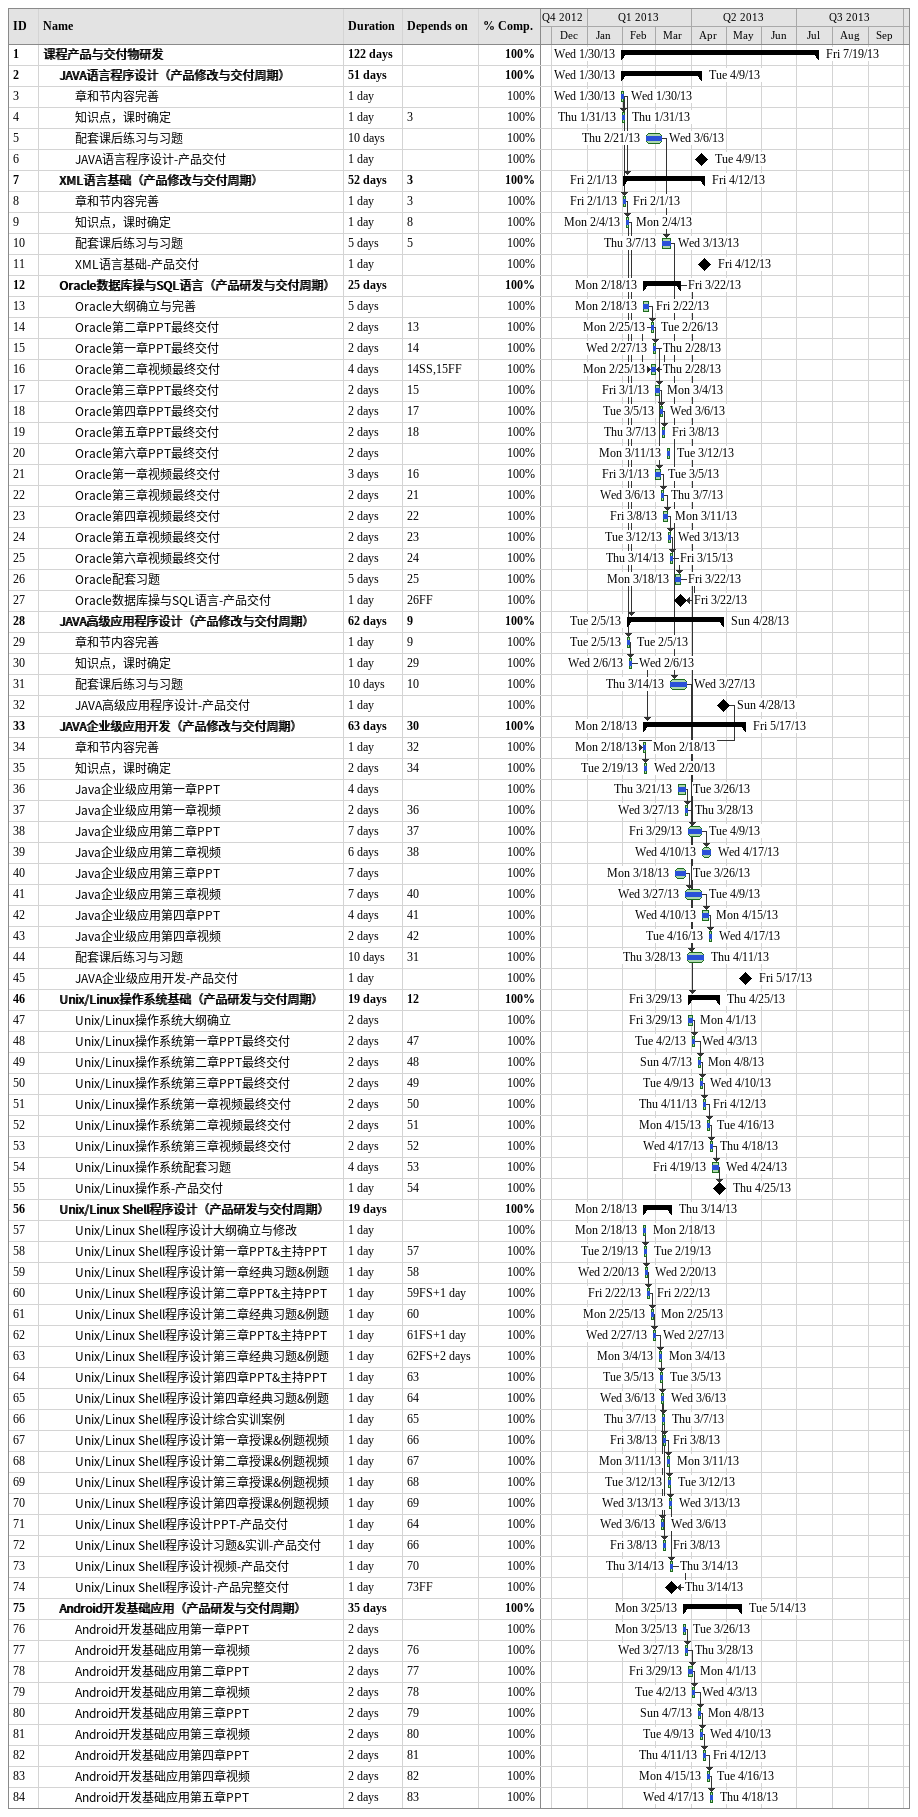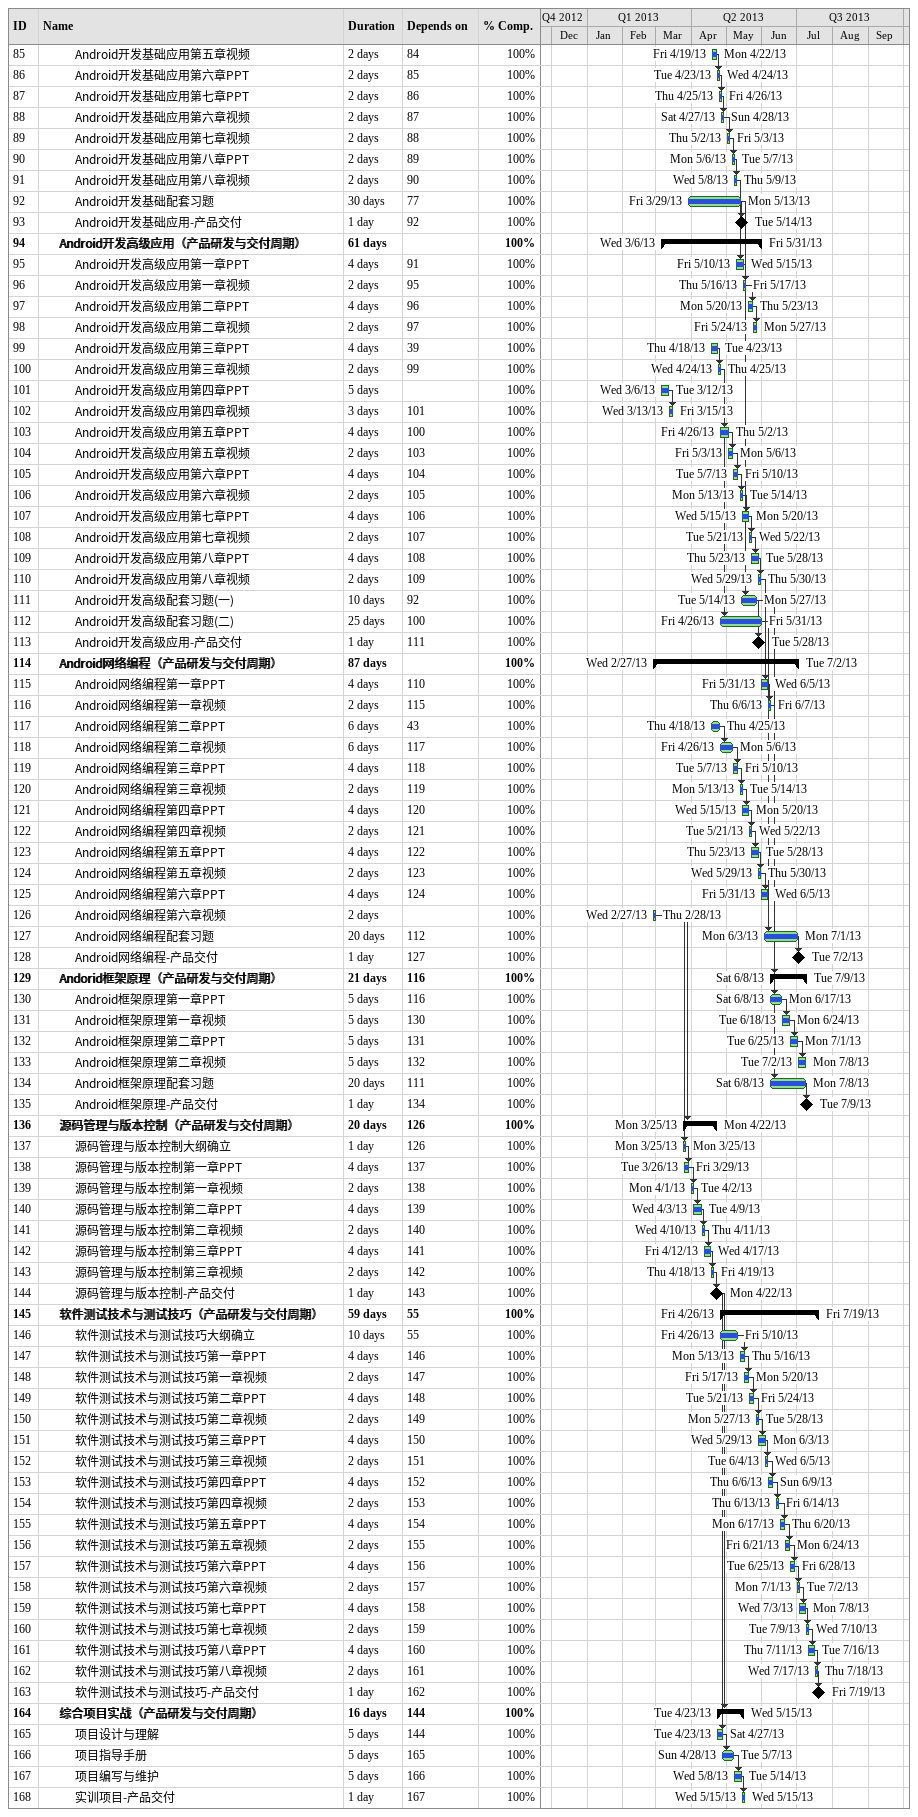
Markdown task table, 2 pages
| ID | Level | Task | Duration | Start | Finish | Predecessors | % complete |
|---|---|---|---|---|---|---|---|
| 1 | 1 | **课程产品与交付物研发** | 122d | 2013-01-30 | 2013-07-19 |  | 100 |
| 2 | 2 | **JAVA语言程序设计（产品修改与交付周期）** | 51d | 2013-01-30 | 2013-04-09 |  | 100 |
| 3 | 3 | 章和节内容完善 | 1d | 2013-01-30 | 2013-01-30 |  | 100 |
| 4 | 3 | 知识点，课时确定 | 1d | 2013-01-31 | 2013-01-31 | 3 | 100 |
| 5 | 3 | 配套课后练习与习题 | 10d | 2013-02-21 | 2013-03-06 |  | 100 |
| 6 | 3 | JAVA语言程序设计-产品交付 | 1d | 2013-04-09 | 2013-04-09 |  | 100 |
| 7 | 2 | **XML语言基础（产品修改与交付周期）** | 52d | 2013-02-01 | 2013-04-12 | 3 | 100 |
| 8 | 3 | 章和节内容完善 | 1d | 2013-02-01 | 2013-02-01 | 3 | 100 |
| 9 | 3 | 知识点，课时确定 | 1d | 2013-02-04 | 2013-02-04 | 8 | 100 |
| 10 | 3 | 配套课后练习与习题 | 5d | 2013-03-07 | 2013-03-13 | 5 | 100 |
| 11 | 3 | XML语言基础-产品交付 | 1d | 2013-04-12 | 2013-04-12 |  | 100 |
| 12 | 2 | **Oracle数据库操与SQL语言（产品研发与交付周期）** | 25d | 2013-02-18 | 2013-03-22 |  | 100 |
| 13 | 3 | Oracle大纲确立与完善 | 5d | 2013-02-18 | 2013-02-22 |  | 100 |
| 14 | 3 | Oracle第二章PPT最终交付 | 2d | 2013-02-25 | 2013-02-26 | 13 | 100 |
| 15 | 3 | Oracle第一章PPT最终交付 | 2d | 2013-02-27 | 2013-02-28 | 14 | 100 |
| 16 | 3 | Oracle第二章视频最终交付 | 4d | 2013-02-25 | 2013-02-28 | 14SS, 15FF | 100 |
| 17 | 3 | Oracle第三章PPT最终交付 | 2d | 2013-03-01 | 2013-03-04 | 15 | 100 |
| 18 | 3 | Oracle第四章PPT最终交付 | 2d | 2013-03-05 | 2013-03-06 | 17 | 100 |
| 19 | 3 | Oracle第五章PPT最终交付 | 2d | 2013-03-07 | 2013-03-08 | 18 | 100 |
| 20 | 3 | Oracle第六章PPT最终交付 | 2d | 2013-03-11 | 2013-03-12 |  | 100 |
| 21 | 3 | Oracle第一章视频最终交付 | 3d | 2013-03-01 | 2013-03-05 | 16 | 100 |
| 22 | 3 | Oracle第三章视频最终交付 | 2d | 2013-03-06 | 2013-03-07 | 21 | 100 |
| 23 | 3 | Oracle第四章视频最终交付 | 2d | 2013-03-08 | 2013-03-11 | 22 | 100 |
| 24 | 3 | Oracle第五章视频最终交付 | 2d | 2013-03-12 | 2013-03-13 | 23 | 100 |
| 25 | 3 | Oracle第六章视频最终交付 | 2d | 2013-03-14 | 2013-03-15 | 24 | 100 |
| 26 | 3 | Oracle配套习题 | 5d | 2013-03-18 | 2013-03-22 | 25 | 100 |
| 27 | 3 | Oracle数据库操与SQL语言-产品交付 | 1d | 2013-03-22 | 2013-03-22 | 26FF | 100 |
| 28 | 2 | **JAVA高级应用程序设计（产品修改与交付周期）** | 62d | 2013-02-05 | 2013-04-28 | 9 | 100 |
| 29 | 3 | 章和节内容完善 | 1d | 2013-02-05 | 2013-02-05 | 9 | 100 |
| 30 | 3 | 知识点，课时确定 | 1d | 2013-02-06 | 2013-02-06 | 29 | 100 |
| 31 | 3 | 配套课后练习与习题 | 10d | 2013-03-14 | 2013-03-27 | 10 | 100 |
| 32 | 3 | JAVA高级应用程序设计-产品交付 | 1d | 2013-04-28 | 2013-04-28 |  | 100 |
| 33 | 2 | **JAVA企业级应用开发（产品修改与交付周期）** | 63d | 2013-02-18 | 2013-05-17 | 30 | 100 |
| 34 | 3 | 章和节内容完善 | 1d | 2013-02-18 | 2013-02-18 | 32 | 100 |
| 35 | 3 | 知识点，课时确定 | 2d | 2013-02-19 | 2013-02-20 | 34 | 100 |
| 36 | 3 | Java企业级应用第一章PPT | 4d | 2013-03-21 | 2013-03-26 |  | 100 |
| 37 | 3 | Java企业级应用第一章视频 | 2d | 2013-03-27 | 2013-03-28 | 36 | 100 |
| 38 | 3 | Java企业级应用第二章PPT | 7d | 2013-03-29 | 2013-04-09 | 37 | 100 |
| 39 | 3 | Java企业级应用第二章视频 | 6d | 2013-04-10 | 2013-04-17 | 38 | 100 |
| 40 | 3 | Java企业级应用第三章PPT | 7d | 2013-03-18 | 2013-03-26 |  | 100 |
| 41 | 3 | Java企业级应用第三章视频 | 7d | 2013-03-27 | 2013-04-09 | 40 | 100 |
| 42 | 3 | Java企业级应用第四章PPT | 4d | 2013-04-10 | 2013-04-15 | 41 | 100 |
| 43 | 3 | Java企业级应用第四章视频 | 2d | 2013-04-16 | 2013-04-17 | 42 | 100 |
| 44 | 3 | 配套课后练习与习题 | 10d | 2013-03-28 | 2013-04-11 | 31 | 100 |
| 45 | 3 | JAVA企业级应用开发-产品交付 | 1d | 2013-05-17 | 2013-05-17 |  | 100 |
| 46 | 2 | **Unix/Linux操作系统基础（产品研发与交付周期）** | 19d | 2013-03-29 | 2013-04-25 | 12 | 100 |
| 47 | 3 | Unix/Linux操作系统大纲确立 | 2d | 2013-03-29 | 2013-04-01 |  | 100 |
| 48 | 3 | Unix/Linux操作系统第一章PPT最终交付 | 2d | 2013-04-02 | 2013-04-03 | 47 | 100 |
| 49 | 3 | Unix/Linux操作系统第二章PPT最终交付 | 2d | 2013-04-07 | 2013-04-08 | 48 | 100 |
| 50 | 3 | Unix/Linux操作系统第三章PPT最终交付 | 2d | 2013-04-09 | 2013-04-10 | 49 | 100 |
| 51 | 3 | Unix/Linux操作系统第一章视频最终交付 | 2d | 2013-04-11 | 2013-04-12 | 50 | 100 |
| 52 | 3 | Unix/Linux操作系统第二章视频最终交付 | 2d | 2013-04-15 | 2013-04-16 | 51 | 100 |
| 53 | 3 | Unix/Linux操作系统第三章视频最终交付 | 2d | 2013-04-17 | 2013-04-18 | 52 | 100 |
| 54 | 3 | Unix/Linux操作系统配套习题 | 4d | 2013-04-19 | 2013-04-24 | 53 | 100 |
| 55 | 3 | Unix/Linux操作系-产品交付 | 1d | 2013-04-25 | 2013-04-25 | 54 | 100 |
| 56 | 2 | **Unix/Linux Shell程序设计（产品研发与交付周期）** | 19d | 2013-02-18 | 2013-03-14 |  | 100 |
| 57 | 3 | Unix/Linux Shell程序设计大纲确立与修改 | 1d | 2013-02-18 | 2013-02-18 |  | 100 |
| 58 | 3 | Unix/Linux Shell程序设计第一章PPT&主持PPT | 1d | 2013-02-19 | 2013-02-19 | 57 | 100 |
| 59 | 3 | Unix/Linux Shell程序设计第一章经典习题&例题 | 1d | 2013-02-20 | 2013-02-20 | 58 | 100 |
| 60 | 3 | Unix/Linux Shell程序设计第二章PPT&主持PPT | 1d | 2013-02-22 | 2013-02-22 | 59FS+1d | 100 |
| 61 | 3 | Unix/Linux Shell程序设计第二章经典习题&例题 | 1d | 2013-02-25 | 2013-02-25 | 60 | 100 |
| 62 | 3 | Unix/Linux Shell程序设计第三章PPT&主持PPT | 1d | 2013-02-27 | 2013-02-27 | 61FS+1d | 100 |
| 63 | 3 | Unix/Linux Shell程序设计第三章经典习题&例题 | 1d | 2013-03-04 | 2013-03-04 | 62FS+2d | 100 |
| 64 | 3 | Unix/Linux Shell程序设计第四章PPT&主持PPT | 1d | 2013-03-05 | 2013-03-05 | 63 | 100 |
| 65 | 3 | Unix/Linux Shell程序设计第四章经典习题&例题 | 1d | 2013-03-06 | 2013-03-06 | 64 | 100 |
| 66 | 3 | Unix/Linux Shell程序设计综合实训案例 | 1d | 2013-03-07 | 2013-03-07 | 65 | 100 |
| 67 | 3 | Unix/Linux Shell程序设计第一章授课&例题视频 | 1d | 2013-03-08 | 2013-03-08 | 66 | 100 |
| 68 | 3 | Unix/Linux Shell程序设计第二章授课&例题视频 | 1d | 2013-03-11 | 2013-03-11 | 67 | 100 |
| 69 | 3 | Unix/Linux Shell程序设计第三章授课&例题视频 | 1d | 2013-03-12 | 2013-03-12 | 68 | 100 |
| 70 | 3 | Unix/Linux Shell程序设计第四章授课&例题视频 | 1d | 2013-03-13 | 2013-03-13 | 69 | 100 |
| 71 | 3 | Unix/Linux Shell程序设计PPT-产品交付 | 1d | 2013-03-06 | 2013-03-06 | 64 | 100 |
| 72 | 3 | Unix/Linux Shell程序设计习题&实训-产品交付 | 1d | 2013-03-08 | 2013-03-08 | 66 | 100 |
| 73 | 3 | Unix/Linux Shell程序设计视频-产品交付 | 1d | 2013-03-14 | 2013-03-14 | 70 | 100 |
| 74 | 3 | Unix/Linux Shell程序设计-产品完整交付 | 1d | 2013-03-14 | 2013-03-14 | 73FF | 100 |
| 75 | 2 | **Android开发基础应用（产品研发与交付周期）** | 35d | 2013-03-25 | 2013-05-14 |  | 100 |
| 76 | 3 | Android开发基础应用第一章PPT | 2d | 2013-03-25 | 2013-03-26 |  | 100 |
| 77 | 3 | Android开发基础应用第一章视频 | 2d | 2013-03-27 | 2013-03-28 | 76 | 100 |
| 78 | 3 | Android开发基础应用第二章PPT | 2d | 2013-03-29 | 2013-04-01 | 77 | 100 |
| 79 | 3 | Android开发基础应用第二章视频 | 2d | 2013-04-02 | 2013-04-03 | 78 | 100 |
| 80 | 3 | Android开发基础应用第三章PPT | 2d | 2013-04-07 | 2013-04-08 | 79 | 100 |
| 81 | 3 | Android开发基础应用第三章视频 | 2d | 2013-04-09 | 2013-04-10 | 80 | 100 |
| 82 | 3 | Android开发基础应用第四章PPT | 2d | 2013-04-11 | 2013-04-12 | 81 | 100 |
| 83 | 3 | Android开发基础应用第四章视频 | 2d | 2013-04-15 | 2013-04-16 | 82 | 100 |
| 84 | 3 | Android开发基础应用第五章PPT | 2d | 2013-04-17 | 2013-04-18 | 83 | 100 |
| 85 | 3 | Android开发基础应用第五章视频 | 2d | 2013-04-19 | 2013-04-22 | 84 | 100 |
| 86 | 3 | Android开发基础应用第六章PPT | 2d | 2013-04-23 | 2013-04-24 | 85 | 100 |
| 87 | 3 | Android开发基础应用第七章PPT | 2d | 2013-04-25 | 2013-04-26 | 86 | 100 |
| 88 | 3 | Android开发基础应用第六章视频 | 2d | 2013-04-27 | 2013-04-28 | 87 | 100 |
| 89 | 3 | Android开发基础应用第七章视频 | 2d | 2013-05-02 | 2013-05-03 | 88 | 100 |
| 90 | 3 | Android开发基础应用第八章PPT | 2d | 2013-05-06 | 2013-05-07 | 89 | 100 |
| 91 | 3 | Android开发基础应用第八章视频 | 2d | 2013-05-08 | 2013-05-09 | 90 | 100 |
| 92 | 3 | Android开发基础配套习题 | 30d | 2013-03-29 | 2013-05-13 | 77 | 100 |
| 93 | 3 | Android开发基础应用-产品交付 | 1d | 2013-05-14 | 2013-05-14 | 92 | 100 |
| 94 | 2 | **Android开发高级应用（产品研发与交付周期）** | 61d | 2013-03-06 | 2013-05-31 |  | 100 |
| 95 | 3 | Android开发高级应用第一章PPT | 4d | 2013-05-10 | 2013-05-15 | 91 | 100 |
| 96 | 3 | Android开发高级应用第一章视频 | 2d | 2013-05-16 | 2013-05-17 | 95 | 100 |
| 97 | 3 | Android开发高级应用第二章PPT | 4d | 2013-05-20 | 2013-05-23 | 96 | 100 |
| 98 | 3 | Android开发高级应用第二章视频 | 2d | 2013-05-24 | 2013-05-27 | 97 | 100 |
| 99 | 3 | Android开发高级应用第三章PPT | 4d | 2013-04-18 | 2013-04-23 | 39 | 100 |
| 100 | 3 | Android开发高级应用第三章视频 | 2d | 2013-04-24 | 2013-04-25 | 99 | 100 |
| 101 | 3 | Android开发高级应用第四章PPT | 5d | 2013-03-06 | 2013-03-12 |  | 100 |
| 102 | 3 | Android开发高级应用第四章视频 | 3d | 2013-03-13 | 2013-03-15 | 101 | 100 |
| 103 | 3 | Android开发高级应用第五章PPT | 4d | 2013-04-26 | 2013-05-02 | 100 | 100 |
| 104 | 3 | Android开发高级应用第五章视频 | 2d | 2013-05-03 | 2013-05-06 | 103 | 100 |
| 105 | 3 | Android开发高级应用第六章PPT | 4d | 2013-05-07 | 2013-05-10 | 104 | 100 |
| 106 | 3 | Android开发高级应用第六章视频 | 2d | 2013-05-13 | 2013-05-14 | 105 | 100 |
| 107 | 3 | Android开发高级应用第七章PPT | 4d | 2013-05-15 | 2013-05-20 | 106 | 100 |
| 108 | 3 | Android开发高级应用第七章视频 | 2d | 2013-05-21 | 2013-05-22 | 107 | 100 |
| 109 | 3 | Android开发高级应用第八章PPT | 4d | 2013-05-23 | 2013-05-28 | 108 | 100 |
| 110 | 3 | Android开发高级应用第八章视频 | 2d | 2013-05-29 | 2013-05-30 | 109 | 100 |
| 111 | 3 | Android开发高级配套习题(一) | 10d | 2013-05-14 | 2013-05-27 | 92 | 100 |
| 112 | 3 | Android开发高级配套习题(二) | 25d | 2013-04-26 | 2013-05-31 | 100 | 100 |
| 113 | 3 | Android开发高级应用-产品交付 | 1d | 2013-05-28 | 2013-05-28 | 111 | 100 |
| 114 | 2 | **Android网络编程（产品研发与交付周期）** | 87d | 2013-02-27 | 2013-07-02 |  | 100 |
| 115 | 3 | Android网络编程第一章PPT | 4d | 2013-05-31 | 2013-06-05 | 110 | 100 |
| 116 | 3 | Android网络编程第一章视频 | 2d | 2013-06-06 | 2013-06-07 | 115 | 100 |
| 117 | 3 | Android网络编程第二章PPT | 6d | 2013-04-18 | 2013-04-25 | 43 | 100 |
| 118 | 3 | Android网络编程第二章视频 | 6d | 2013-04-26 | 2013-05-06 | 117 | 100 |
| 119 | 3 | Android网络编程第三章PPT | 4d | 2013-05-07 | 2013-05-10 | 118 | 100 |
| 120 | 3 | Android网络编程第三章视频 | 2d | 2013-05-13 | 2013-05-14 | 119 | 100 |
| 121 | 3 | Android网络编程第四章PPT | 4d | 2013-05-15 | 2013-05-20 | 120 | 100 |
| 122 | 3 | Android网络编程第四章视频 | 2d | 2013-05-21 | 2013-05-22 | 121 | 100 |
| 123 | 3 | Android网络编程第五章PPT | 4d | 2013-05-23 | 2013-05-28 | 122 | 100 |
| 124 | 3 | Android网络编程第五章视频 | 2d | 2013-05-29 | 2013-05-30 | 123 | 100 |
| 125 | 3 | Android网络编程第六章PPT | 4d | 2013-05-31 | 2013-06-05 | 124 | 100 |
| 126 | 3 | Android网络编程第六章视频 | 2d | 2013-02-27 | 2013-02-28 |  | 100 |
| 127 | 3 | Android网络编程配套习题 | 20d | 2013-06-03 | 2013-07-01 | 112 | 100 |
| 128 | 3 | Android网络编程-产品交付 | 1d | 2013-07-02 | 2013-07-02 | 127 | 100 |
| 129 | 2 | **Andorid框架原理（产品研发与交付周期）** | 21d | 2013-06-08 | 2013-07-09 | 116 | 100 |
| 130 | 3 | Android框架原理第一章PPT | 5d | 2013-06-08 | 2013-06-17 | 116 | 100 |
| 131 | 3 | Android框架原理第一章视频 | 5d | 2013-06-18 | 2013-06-24 | 130 | 100 |
| 132 | 3 | Android框架原理第二章PPT | 5d | 2013-06-25 | 2013-07-01 | 131 | 100 |
| 133 | 3 | Android框架原理第二章视频 | 5d | 2013-07-02 | 2013-07-08 | 132 | 100 |
| 134 | 3 | Android框架原理配套习题 | 20d | 2013-06-08 | 2013-07-08 | 111 | 100 |
| 135 | 3 | Android框架原理-产品交付 | 1d | 2013-07-09 | 2013-07-09 | 134 | 100 |
| 136 | 2 | **源码管理与版本控制（产品研发与交付周期）** | 20d | 2013-03-25 | 2013-04-22 | 126 | 100 |
| 137 | 3 | 源码管理与版本控制大纲确立 | 1d | 2013-03-25 | 2013-03-25 | 126 | 100 |
| 138 | 3 | 源码管理与版本控制第一章PPT | 4d | 2013-03-26 | 2013-03-29 | 137 | 100 |
| 139 | 3 | 源码管理与版本控制第一章视频 | 2d | 2013-04-01 | 2013-04-02 | 138 | 100 |
| 140 | 3 | 源码管理与版本控制第二章PPT | 4d | 2013-04-03 | 2013-04-09 | 139 | 100 |
| 141 | 3 | 源码管理与版本控制第二章视频 | 2d | 2013-04-10 | 2013-04-11 | 140 | 100 |
| 142 | 3 | 源码管理与版本控制第三章PPT | 4d | 2013-04-12 | 2013-04-17 | 141 | 100 |
| 143 | 3 | 源码管理与版本控制第三章视频 | 2d | 2013-04-18 | 2013-04-19 | 142 | 100 |
| 144 | 3 | 源码管理与版本控制-产品交付 | 1d | 2013-04-22 | 2013-04-22 | 143 | 100 |
| 145 | 2 | **软件测试技术与测试技巧（产品研发与交付周期）** | 59d | 2013-04-26 | 2013-07-19 | 55 | 100 |
| 146 | 3 | 软件测试技术与测试技巧大纲确立 | 10d | 2013-04-26 | 2013-05-10 | 55 | 100 |
| 147 | 3 | 软件测试技术与测试技巧第一章PPT | 4d | 2013-05-13 | 2013-05-16 | 146 | 100 |
| 148 | 3 | 软件测试技术与测试技巧第一章视频 | 2d | 2013-05-17 | 2013-05-20 | 147 | 100 |
| 149 | 3 | 软件测试技术与测试技巧第二章PPT | 4d | 2013-05-21 | 2013-05-24 | 148 | 100 |
| 150 | 3 | 软件测试技术与测试技巧第二章视频 | 2d | 2013-05-27 | 2013-05-28 | 149 | 100 |
| 151 | 3 | 软件测试技术与测试技巧第三章PPT | 4d | 2013-05-29 | 2013-06-03 | 150 | 100 |
| 152 | 3 | 软件测试技术与测试技巧第三章视频 | 2d | 2013-06-04 | 2013-06-05 | 151 | 100 |
| 153 | 3 | 软件测试技术与测试技巧第四章PPT | 4d | 2013-06-06 | 2013-06-09 | 152 | 100 |
| 154 | 3 | 软件测试技术与测试技巧第四章视频 | 2d | 2013-06-13 | 2013-06-14 | 153 | 100 |
| 155 | 3 | 软件测试技术与测试技巧第五章PPT | 4d | 2013-06-17 | 2013-06-20 | 154 | 100 |
| 156 | 3 | 软件测试技术与测试技巧第五章视频 | 2d | 2013-06-21 | 2013-06-24 | 155 | 100 |
| 157 | 3 | 软件测试技术与测试技巧第六章PPT | 4d | 2013-06-25 | 2013-06-28 | 156 | 100 |
| 158 | 3 | 软件测试技术与测试技巧第六章视频 | 2d | 2013-07-01 | 2013-07-02 | 157 | 100 |
| 159 | 3 | 软件测试技术与测试技巧第七章PPT | 4d | 2013-07-03 | 2013-07-08 | 158 | 100 |
| 160 | 3 | 软件测试技术与测试技巧第七章视频 | 2d | 2013-07-09 | 2013-07-10 | 159 | 100 |
| 161 | 3 | 软件测试技术与测试技巧第八章PPT | 4d | 2013-07-11 | 2013-07-16 | 160 | 100 |
| 162 | 3 | 软件测试技术与测试技巧第八章视频 | 2d | 2013-07-17 | 2013-07-18 | 161 | 100 |
| 163 | 3 | 软件测试技术与测试技巧-产品交付 | 1d | 2013-07-19 | 2013-07-19 | 162 | 100 |
| 164 | 2 | **综合项目实战（产品研发与交付周期）** | 16d | 2013-04-23 | 2013-05-15 | 144 | 100 |
| 165 | 3 | 项目设计与理解 | 5d | 2013-04-23 | 2013-04-27 | 144 | 100 |
| 166 | 3 | 项目指导手册 | 5d | 2013-04-28 | 2013-05-07 | 165 | 100 |
| 167 | 3 | 项目编写与维护 | 5d | 2013-05-08 | 2013-05-14 | 166 | 100 |
| 168 | 3 | 实训项目-产品交付 | 1d | 2013-05-15 | 2013-05-15 | 167 | 100 |
